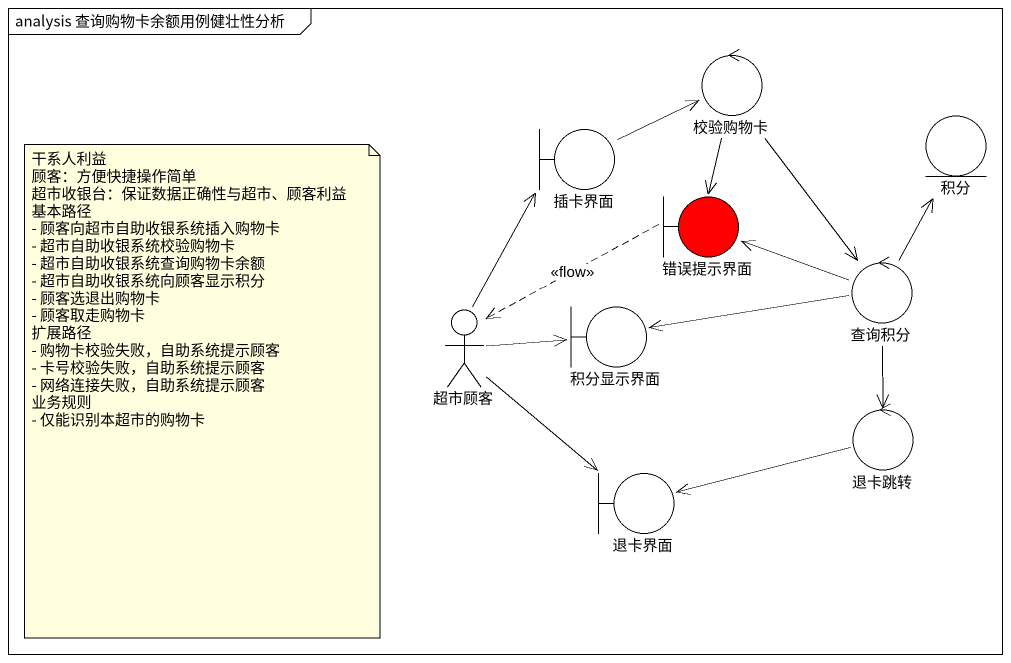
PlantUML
@startuml
mainframe analysis 查询购物卡余额用例健壮性分析
control 校验购物卡
entity 积分
boundary 插卡界面
boundary 错误提示界面 #FF0000
control 查询积分
actor 超市顾客
boundary 积分显示界面
control 退卡跳转
boundary 退卡界面
校验购物卡 --> 错误提示界面
校验购物卡 --> 查询积分
插卡界面 -right-> 校验购物卡
错误提示界面 .left.> 超市顾客 : <<flow>>
查询积分 -up-> 积分
查询积分 -left-> 错误提示界面
查询积分 -left-> 积分显示界面
查询积分 --> 退卡跳转
超市顾客 -up-> 插卡界面
超市顾客 -right-> 积分显示界面
超市顾客 --> 退卡界面
退卡跳转 -left-> 退卡界面
note as N1
  干系人利益
  顾客：方便快捷操作简单
  超市收银台：保证数据正确性与超市、顾客利益
  基本路径
  - 顾客向超市自助收银系统插入购物卡
  - 超市自助收银系统校验购物卡
  - 超市自助收银系统查询购物卡余额
  - 超市自助收银系统向顾客显示积分
  - 顾客选退出购物卡
  - 顾客取走购物卡
  扩展路径
  - 购物卡校验失败，自助系统提示顾客
  - 卡号校验失败，自助系统提示顾客
  - 网络连接失败，自助系统提示顾客
  业务规则
  - 仅能识别本超市的购物卡
end note
@enduml
